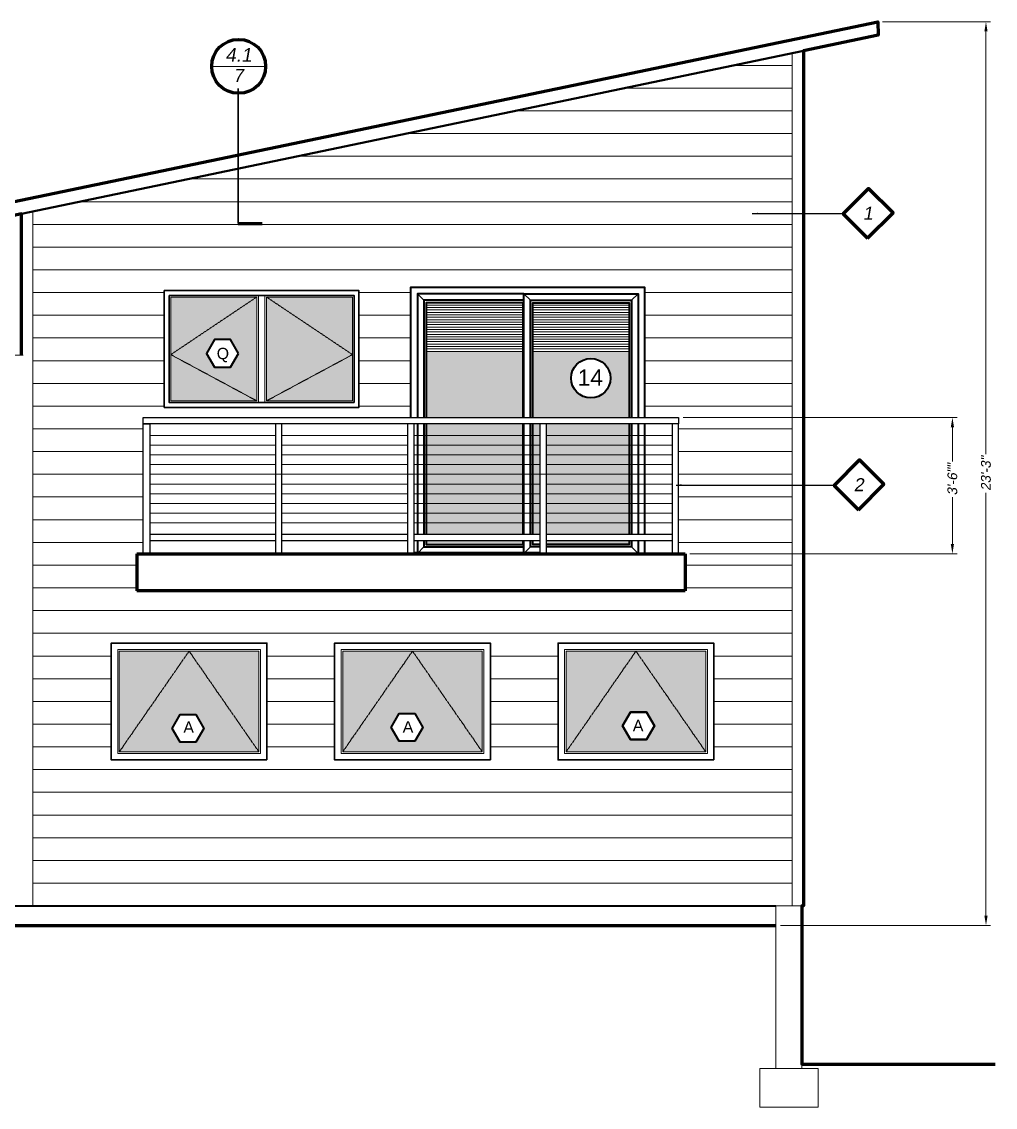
# Model space of a CAD drawing. Header units: inches. Extents: x -3905 to 10892, y 1064 to 9590.
# Drawn here: x 3151.6 to 3451.7, y 4200.8 to 4535.3 of the extents above; entities that cross this region are included whole.
import ezdxf
from ezdxf.enums import TextEntityAlignment as Align

# ---------------------------------------------------------------- set-up
doc = ezdxf.new("R2010")
doc.units = ezdxf.units.IN
doc.header["$MEASUREMENT"] = 0
doc.header["$PDMODE"] = 3
doc.linetypes.add('MYCENTER', pattern=[0.9375, 0.75, -0.0625, 0.0625, -0.0625])
doc.linetypes.add('MYHIDDEN', pattern=[0.1875, 0.125, -0.0625])
doc.layers.add('ELEVATIONS', color=40, linetype='Continuous', lineweight=0)
doc.styles.add('DS-TXT1', font='arial.ttf', dxfattribs={"oblique": 10})
doc.styles.add('DSTEXT', font='arial.ttf', dxfattribs={"oblique": 12})
doc.styles.get("Standard").update_dxf_attribs({"font": 'arial.ttf', "oblique": 10})
doc.dimstyles.new('DS-Fraction', dxfattribs={"dimtxt": 0.1, "dimasz": 0.035, "dimexe": 0.06, "dimexo": 0.06, "dimgap": 0.02, "dimtad": 0, "dimdec": 3, "dimzin": 0, "dimdsep": 46, "dimlunit": 4, "dimtxsty": 'DS-TXT1', "dimblk": 'BOXFILLED', "dimcen": -0.06, "dimclrd": 256, "dimclre": 256, "dimclrt": 256, "dimadec": 0, "dimazin": 0, "dimtfac": 1, "dimtdec": 3, "dimtmove": 1, "dimatfit": 3, "dimfxl": 1, "dimfrac": 2, "dimtolj": 1, "dimtzin": 0, "dimlwd": 0, "dimlwe": -1, "dimarcsym": 0})
doc.dimstyles.new('WeaselDims$7', dxfattribs={"dimtxt": 0.0625, "dimasz": 0.046875, "dimexe": 0.125, "dimexo": 0.125, "dimgap": 0.0625, "dimtad": 0, "dimdec": 4, "dimrnd": 0.0625, "dimzin": 0, "dimdsep": 46, "dimlunit": 4, "dimtxsty": 'DSTEXT', "dimblk": 'ARCHTICK', "dimcen": 0, "dimadec": 0, "dimazin": 0, "dimtfac": 1, "dimtdec": 4, "dimtofl": 0, "dimtmove": 1, "dimatfit": 3, "dimfxl": 1, "dimfrac": 1, "dimtolj": 1, "dimtzin": 0, "dimarcsym": 0})

# ---------------------------------------------------------------- blocks, each defined once
blk = doc.blocks.new('Detail-Blob')
at = {"color": 0, "linetype": 'Continuous', "lineweight": 18}
blk.add_line((-8.19, 6.8), (8.42, 6.8), dxfattribs=at)
at = {"color": 0, "linetype": 'Continuous', "lineweight": 35}
blk.add_line((0, 0), (0, -41.59), dxfattribs=at)
at = {"color": 0, "linetype": 'Continuous', "lineweight": 120}
blk.add_line((0, -41.59), (7.37, -41.59), dxfattribs=at)
at = {"color": 0, "linetype": 'Continuous', "lineweight": 90}
blk.add_circle((0.12, 6.8), 8.31, dxfattribs=at)
at = {"color": 0, "linetype": 'Continuous', "lineweight": 18, "oblique": 10}
for tag, height, p in [('SHEET', 4.23, (0.06, 10.31)), ('DET', 4, (-0.03, 4))]:
    blk.add_attdef(tag, text='', height=height, dxfattribs=at).set_placement(p, align=Align.MIDDLE_CENTER)
blk = doc.blocks.new('_ArchTick')
at = {"color": 0, "linetype": 'ByBlock', "lineweight": 0, "const_width": 0.15}
blk.add_lwpolyline([(-0.5, -0.5), (0.5, 0.5)], dxfattribs=at)
blk = doc.blocks.new('Material_Label')
at = {"color": 0, "linetype": 'Continuous', "lineweight": 70}
blk.add_lwpolyline([(7.51, -7.51), (15.35, 0.32), (7.84, 7.84), (0, 0)], close=True, dxfattribs=at)
at = {"linetype": 'Continuous', "lineweight": 18, "oblique": 10}
blk.add_attdef('MAT', text='', height=4, dxfattribs=at).set_placement((7.59, -1.79), align=Align.CENTER)
blk = doc.blocks.new('*D259')
at = {"layer": 'Defpoints', "color": 0, "linetype": 'Continuous', "lineweight": 5, "transparency": 16777216}
for p in [(3415.43, 4535.32), (3448.79, 4535.32), (3384.06, 4256.86)]:
    blk.add_point(p, dxfattribs=at)
at = {"layer": 'ELEVATIONS', "linetype": 'Continuous', "transparency": 16777216}
for p, q in [((3416.87, 4535.32), (3450.23, 4535.32)), ((3385.5, 4256.86), (3450.23, 4256.86))]:
    blk.add_line(p, q, dxfattribs=at)
at = {"layer": 'ELEVATIONS', "linetype": 'Continuous', "lineweight": 0, "transparency": 16777216}
for p, q in [((3448.79, 4532.32), (3448.79, 4402.02)), ((3448.79, 4259.86), (3448.79, 4390.17))]:
    blk.add_line(p, q, dxfattribs=at)
at = {"layer": 'ELEVATIONS', "linetype": 'Continuous', "lineweight": 5, "transparency": 16777216}
for points in [[(3448.29, 4532.32), (3449.29, 4532.32), (3448.79, 4535.32)], [(3448.29, 4259.86), (3449.29, 4259.86), (3448.79, 4256.86)]]:
    blk.add_solid(points, dxfattribs=at)
at = {"layer": 'ELEVATIONS', "linetype": 'Continuous', "lineweight": 5, "transparency": 16777216, "insert": (3448.79, 4396.09), "char_height": 3, "attachment_point": 5, "rotation": 90, "style": 'DS-TXT1'}
blk.add_mtext('\\A1;23\'-3"', dxfattribs=at)
blk = doc.blocks.new('*D489')
at = {"layer": 'Defpoints', "color": 0, "linetype": 'Continuous', "lineweight": 5, "transparency": 16777216}
for p in [(3354.06, 4413.36), (3356.06, 4371.36), (3438.44, 4371.36)]:
    blk.add_point(p, dxfattribs=at)
at = {"layer": 'ELEVATIONS', "linetype": 'Continuous', "transparency": 16777216}
for p, q in [((3355.5, 4413.36), (3439.88, 4413.36)), ((3357.5, 4371.36), (3439.88, 4371.36))]:
    blk.add_line(p, q, dxfattribs=at)
at = {"layer": 'ELEVATIONS', "linetype": 'Continuous', "lineweight": 0, "transparency": 16777216}
for p, q in [((3438.44, 4410.36), (3438.44, 4399.76)), ((3438.44, 4374.36), (3438.44, 4388.8))]:
    blk.add_line(p, q, dxfattribs=at)
at = {"layer": 'ELEVATIONS', "linetype": 'Continuous', "lineweight": 5, "transparency": 16777216}
for points in [[(3437.94, 4410.36), (3438.94, 4410.36), (3438.44, 4413.36)], [(3437.94, 4374.36), (3438.94, 4374.36), (3438.44, 4371.36)]]:
    blk.add_solid(points, dxfattribs=at)
at = {"layer": 'ELEVATIONS', "linetype": 'Continuous', "lineweight": 5, "transparency": 16777216, "insert": (3438.44, 4394.28), "char_height": 3, "attachment_point": 5, "rotation": 90, "style": 'DS-TXT1'}
blk.add_mtext('\\A1;3\'-6""', dxfattribs=at)

msp = doc.modelspace()

# ---------------------------------------------------------------- hatches: boundary and pattern name
at = {"layer": 'ELEVATIONS', "linetype": 'Continuous', "lineweight": 9}
h = msp.add_hatch(color=254, dxfattribs=at)
h.dxf.hatch_style = 1
h.paths.add_polyline_path([(3253.56302, 4450.48747), (3227.06302, 4450.48747), (3227.06302, 4418.48747), (3253.56302, 4418.48747)])
h.paths.add_polyline_path([(3224.06302, 4450.48747), (3197.56302, 4450.48747), (3197.56302, 4418.48747), (3224.06302, 4418.48747)])
h.paths.add_polyline_path([(3218.41324, 4433.11843), (3215.96324, 4428.87491), (3211.06324, 4428.87491), (3208.61324, 4433.11843), (3211.06324, 4437.36196), (3215.96324, 4437.36196)])
at = {"layer": 'ELEVATIONS', "linetype": 'Continuous', "lineweight": 90}
h = msp.add_hatch(color=254, dxfattribs=at)
h.dxf.hatch_style = 1
h.paths.add_polyline_path([(3306.18802, 4433.73747), (3276.31318, 4433.73747), (3276.31318, 4413.36247), (3306.18802, 4413.36247)])
h.paths.add_polyline_path([(3338.81302, 4433.73747), (3309.12568, 4433.73747), (3309.12568, 4413.36247), (3338.81302, 4413.36247)])
h.paths.add_polyline_path([(3320.91453, 4425.47061, -1), (3333.07131, 4425.47061, -1)], flags=16)
h.paths.add_polyline_path([(3306.18802, 4411.36247), (3276.31318, 4411.36247), (3276.31318, 4407.86247), (3306.18802, 4407.86247)])
h.paths.add_polyline_path([(3306.18802, 4407.86247), (3276.31318, 4407.86247), (3276.31318, 4404.86247), (3306.18802, 4404.86247)])
h.paths.add_polyline_path([(3306.18802, 4404.86247), (3276.31318, 4404.86247), (3276.31318, 4401.86247), (3306.18802, 4401.86247)])
h.paths.add_polyline_path([(3306.18802, 4401.86247), (3276.31318, 4401.86247), (3276.31318, 4398.86247), (3306.18802, 4398.86247)])
h.paths.add_polyline_path([(3306.18802, 4398.86247), (3276.31318, 4398.86247), (3276.31318, 4395.86247), (3306.18802, 4395.86247)])
h.paths.add_polyline_path([(3306.18802, 4395.86247), (3276.31318, 4395.86247), (3276.31318, 4392.86247), (3306.18802, 4392.86247)])
h.paths.add_polyline_path([(3306.18802, 4392.86247), (3276.31318, 4392.86247), (3276.31318, 4389.86247), (3306.18802, 4389.86247)])
h.paths.add_polyline_path([(3306.18802, 4389.86247), (3276.31318, 4389.86247), (3276.31318, 4386.86247), (3306.18802, 4386.86247)])
h.paths.add_polyline_path([(3306.18802, 4386.86247), (3276.31318, 4386.86247), (3276.31318, 4383.86247), (3306.18802, 4383.86247)])
h.paths.add_polyline_path([(3306.18802, 4383.86247), (3276.31318, 4383.86247), (3276.31318, 4380.86247), (3306.18802, 4380.86247)])
h.paths.add_polyline_path([(3306.18802, 4380.86247), (3276.31318, 4380.86247), (3276.31318, 4377.36247), (3306.18802, 4377.36247)])
h.paths.add_polyline_path([(3306.18802, 4375.36247), (3276.31318, 4375.36247), (3276.31318, 4374.23747), (3306.18802, 4374.23747)])
h.paths.add_polyline_path([(3338.81302, 4411.36247), (3313.31302, 4411.36247), (3313.31302, 4407.86247), (3338.81302, 4407.86247)])
h.paths.add_polyline_path([(3338.81302, 4407.86247), (3313.31302, 4407.86247), (3313.31302, 4404.86247), (3338.81302, 4404.86247)])
h.paths.add_polyline_path([(3338.81302, 4404.86247), (3313.31302, 4404.86247), (3313.31302, 4401.86247), (3338.81302, 4401.86247)])
h.paths.add_polyline_path([(3338.81302, 4401.86247), (3313.31302, 4401.86247), (3313.31302, 4398.86247), (3338.81302, 4398.86247)])
h.paths.add_polyline_path([(3338.81302, 4398.86247), (3313.31302, 4398.86247), (3313.31302, 4395.86247), (3338.81302, 4395.86247)])
h.paths.add_polyline_path([(3338.81302, 4395.86247), (3313.31302, 4395.86247), (3313.31302, 4392.86247), (3338.81302, 4392.86247)])
h.paths.add_polyline_path([(3338.81302, 4392.86247), (3313.31302, 4392.86247), (3313.31302, 4389.86247), (3338.81302, 4389.86247)])
h.paths.add_polyline_path([(3338.81302, 4389.86247), (3313.31302, 4389.86247), (3313.31302, 4386.86247), (3338.81302, 4386.86247)])
h.paths.add_polyline_path([(3338.81302, 4386.86247), (3313.31302, 4386.86247), (3313.31302, 4383.86247), (3338.81302, 4383.86247)])
h.paths.add_polyline_path([(3338.81302, 4383.86247), (3313.31302, 4383.86247), (3313.31302, 4380.86247), (3338.81302, 4380.86247)])
h.paths.add_polyline_path([(3338.81302, 4380.86247), (3313.31302, 4380.86247), (3313.31302, 4377.36247), (3338.81302, 4377.36247)])
h.paths.add_polyline_path([(3338.81302, 4375.36247), (3313.31302, 4375.36247), (3313.31302, 4374.23747), (3338.81302, 4374.23747)])
h.paths.add_polyline_path([(3311.31302, 4411.36247), (3309.12568, 4411.36247), (3309.12568, 4407.86247), (3311.31302, 4407.86247)])
h.paths.add_polyline_path([(3311.31302, 4407.86247), (3309.12568, 4407.86247), (3309.12568, 4404.86247), (3311.31302, 4404.86247)])
h.paths.add_polyline_path([(3311.31302, 4404.86247), (3309.12568, 4404.86247), (3309.12568, 4401.86247), (3311.31302, 4401.86247)])
h.paths.add_polyline_path([(3311.31302, 4401.86247), (3309.12568, 4401.86247), (3309.12568, 4398.86247), (3311.31302, 4398.86247)])
h.paths.add_polyline_path([(3311.31302, 4398.86247), (3309.12568, 4398.86247), (3309.12568, 4395.86247), (3311.31302, 4395.86247)])
h.paths.add_polyline_path([(3311.31302, 4395.86247), (3309.12568, 4395.86247), (3309.12568, 4392.86247), (3311.31302, 4392.86247)])
h.paths.add_polyline_path([(3311.31302, 4392.86247), (3309.12568, 4392.86247), (3309.12568, 4389.86247), (3311.31302, 4389.86247)])
h.paths.add_polyline_path([(3311.31302, 4389.86247), (3309.12568, 4389.86247), (3309.12568, 4386.86247), (3311.31302, 4386.86247)])
h.paths.add_polyline_path([(3311.31302, 4386.86247), (3309.12568, 4386.86247), (3309.12568, 4383.86247), (3311.31302, 4383.86247)])
h.paths.add_polyline_path([(3311.31302, 4383.86247), (3309.12568, 4383.86247), (3309.12568, 4380.86247), (3311.31302, 4380.86247)])
h.paths.add_polyline_path([(3311.31302, 4380.86247), (3309.12568, 4380.86247), (3309.12568, 4377.36247), (3311.31302, 4377.36247)])
h.paths.add_polyline_path([(3321.71547, 4421.90365), (3331.99514, 4421.90365), (3331.99514, 4429.43435), (3321.71547, 4429.43435)], flags=24)
at = {"layer": 'ELEVATIONS', "linetype": 'Continuous', "lineweight": 18}
h = msp.add_hatch(color=254, dxfattribs=at)
h.dxf.hatch_style = 1
h.paths.add_polyline_path([(3224.70588, 4341.36247), (3181.70588, 4341.36247), (3181.70588, 4310.36247), (3224.70588, 4310.36247)])
h.paths.add_polyline_path([(3205.31207, 4321.8102), (3207.76207, 4317.56667), (3205.31207, 4313.32315), (3200.41207, 4313.32315), (3197.96207, 4317.56667), (3200.41207, 4321.8102)], flags=16)
h.paths.add_polyline_path([(3200.54075, 4315.22782), (3205.88147, 4315.22782), (3205.88147, 4320.65688), (3200.54075, 4320.65688)], flags=8)
h = msp.add_hatch(color=254, dxfattribs=at)
h.dxf.hatch_style = 1
h.paths.add_polyline_path([(3293.56302, 4341.36247), (3250.56302, 4341.36247), (3250.56302, 4310.36247), (3293.56302, 4310.36247)])
h.paths.add_polyline_path([(3267.9153, 4322.11723), (3272.8153, 4322.11723), (3275.2653, 4317.87371), (3272.8153, 4313.63018), (3267.9153, 4313.63018), (3265.4653, 4317.87371)], flags=16)
h.paths.add_polyline_path([(3268.16699, 4315.40826), (3273.17825, 4315.40826), (3273.17825, 4320.65826), (3268.16699, 4320.65826)], flags=8)
h = msp.add_hatch(color=254, dxfattribs=at)
h.dxf.hatch_style = 1
h.paths.add_polyline_path([(3362.42016, 4341.36247), (3319.42016, 4341.36247), (3319.42016, 4310.36247), (3362.42016, 4310.36247)])
h.paths.add_polyline_path([(3339.27369, 4322.57947), (3344.17369, 4322.57947), (3346.62369, 4318.33595), (3344.17369, 4314.09242), (3339.27369, 4314.09242), (3336.82369, 4318.33595)], flags=16)
h.paths.add_polyline_path([(3339.07275, 4315.82485), (3344.09833, 4315.82485), (3344.09833, 4321.07485), (3339.07275, 4321.07485)], flags=8)

# ---------------------------------------------------------------- linework, layer by layer
at = {"layer": 'ELEVATIONS', "linetype": 'Continuous', "lineweight": 0}
for p, q in [((3128.56749, 4475.55996), (3415.43108, 4535.32321)), ((3392.56302, 4270.57609), (3392.56302, 4526.34546)), ((2884.06302, 4432.57419), (3152.06302, 4432.57419)), ((3311.31302, 4371.86247), (3272.56302, 4371.86247)), ((3392.56302, 4262.86247), (3392.56302, 4270.57609)), ((3392.56302, 4270.57609), (3392.56302, 4262.86247)), ((3392.06302, 4262.86247), (3392.06302, 4255.63493)), ((3392.06302, 4214.11247), (3451.65912, 4214.11247))]:
    msp.add_line(p, q, dxfattribs=at)
at = {"layer": 'ELEVATIONS', "linetype": 'Continuous', "lineweight": 50}
msp.add_line((3151.56302, 4476.13713), (3392.56302, 4526.34546), dxfattribs=at)
at = {"layer": 'ELEVATIONS', "linetype": 'Continuous', "lineweight": 18}
for p, q in [((3389.06302, 4525.6163), (3389.06302, 4262.86247)), ((3155.06302, 4476.8663), (3155.06302, 4262.86247))]:
    msp.add_line(p, q, dxfattribs=at)
at = {"layer": 'ELEVATIONS', "lineweight": 5}
for p, q in [((3371.04466, 4521.86247), (3389.06302, 4521.86247)), ((3337.44466, 4514.86247), (3389.06302, 4514.86247)), ((3303.84466, 4507.86247), (3389.06302, 4507.86247)), ((3270.24466, 4500.86247), (3389.06302, 4500.86247)), ((3236.64466, 4493.86247), (3389.06302, 4493.86247)), ((3203.04466, 4486.86247), (3389.06302, 4486.86247)), ((3169.44466, 4479.86247), (3389.06302, 4479.86247)), ((3155.06302, 4472.86247), (3389.06302, 4472.86247)), ((3155.06302, 4465.86247), (3389.06302, 4465.86247)), ((3155.06302, 4458.86247), (3389.06302, 4458.86247)), ((3155.06302, 4451.86247), (3195.56302, 4451.86247)), ((3255.56302, 4451.86247), (3271.56318, 4451.86247)), ((3343.56302, 4451.86247), (3389.06302, 4451.86247)), ((3155.06302, 4444.86247), (3195.56302, 4444.86247)), ((3255.56302, 4444.86247), (3271.56318, 4444.86247)), ((3343.56302, 4444.86247), (3389.06302, 4444.86247)), ((3155.06302, 4437.86247), (3195.56302, 4437.86247)), ((3255.56302, 4437.86247), (3271.56318, 4437.86247)), ((3343.56302, 4437.86247), (3389.06302, 4437.86247)), ((3155.06302, 4430.86247), (3195.56302, 4430.86247)), ((3255.56302, 4430.86247), (3271.56318, 4430.86247)), ((3343.56302, 4430.86247), (3389.06302, 4430.86247)), ((3155.06302, 4423.86247), (3195.56302, 4423.86247)), ((3255.56302, 4423.86247), (3271.56318, 4423.86247)), ((3343.56302, 4423.86247), (3389.06302, 4423.86247)), ((3155.06302, 4416.86247), (3195.56302, 4416.86247)), ((3255.56302, 4416.86247), (3271.56318, 4416.86247)), ((3343.56302, 4416.86247), (3389.06302, 4416.86247)), ((3155.06302, 4409.86247), (3189.06302, 4409.86247)), ((3354.06302, 4409.86247), (3389.06302, 4409.86247)), ((3155.06302, 4402.86247), (3189.06302, 4402.86247)), ((3354.06302, 4402.86247), (3389.06302, 4402.86247)), ((3155.06302, 4395.86247), (3189.06302, 4395.86247)), ((3191.06302, 4395.86247), (3352.06302, 4395.86247)), ((3354.06302, 4395.86247), (3389.06302, 4395.86247)), ((3155.06302, 4388.86247), (3189.06302, 4388.86247)), ((3354.06302, 4388.86247), (3389.06302, 4388.86247)), ((3155.06302, 4381.86247), (3189.06302, 4381.86247)), ((3354.06302, 4381.86247), (3389.06302, 4381.86247)), ((3155.06302, 4374.86247), (3189.06302, 4374.86247)), ((3354.06302, 4374.86247), (3389.06302, 4374.86247)), ((3155.06302, 4367.86247), (3187.06302, 4367.86247)), ((3356.06302, 4367.86247), (3389.06302, 4367.86247)), ((3155.06302, 4360.86247), (3187.06302, 4360.86247)), ((3356.06302, 4360.86247), (3389.06302, 4360.86247)), ((3155.06302, 4353.86247), (3389.06302, 4353.86247)), ((3155.06302, 4346.86247), (3389.06302, 4346.86247)), ((3155.06302, 4339.86247), (3179.20588, 4339.86247)), ((3227.20588, 4339.86247), (3248.06302, 4339.86247)), ((3296.06302, 4339.86247), (3316.92016, 4339.86247)), ((3364.92016, 4339.86247), (3389.06302, 4339.86247)), ((3155.06302, 4332.86247), (3179.20588, 4332.86247)), ((3227.20588, 4332.86247), (3248.06302, 4332.86247)), ((3296.06302, 4332.86247), (3316.92016, 4332.86247)), ((3364.92016, 4332.86247), (3389.06302, 4332.86247)), ((3155.06302, 4325.86247), (3179.20588, 4325.86247)), ((3227.20588, 4325.86247), (3248.06302, 4325.86247)), ((3296.06302, 4325.86247), (3316.92016, 4325.86247)), ((3364.92016, 4325.86247), (3389.06302, 4325.86247)), ((3155.06302, 4318.86247), (3179.20588, 4318.86247)), ((3227.20588, 4318.86247), (3248.06302, 4318.86247)), ((3296.06302, 4318.86247), (3316.92016, 4318.86247)), ((3364.92016, 4318.86247), (3389.06302, 4318.86247)), ((3155.06302, 4311.86247), (3179.20588, 4311.86247)), ((3227.20588, 4311.86247), (3248.06302, 4311.86247)), ((3296.06302, 4311.86247), (3316.92016, 4311.86247)), ((3364.92016, 4311.86247), (3389.06302, 4311.86247)), ((3155.06302, 4304.86247), (3389.06302, 4304.86247)), ((3155.06302, 4297.86247), (3389.06302, 4297.86247)), ((3155.06302, 4290.86247), (3389.06302, 4290.86247)), ((3155.06302, 4283.86247), (3389.06302, 4283.86247)), ((3155.06302, 4276.86247), (3389.06302, 4276.86247)), ((3155.06302, 4269.86247), (3389.06302, 4269.86247))]:
    msp.add_line(p, q, dxfattribs=at)
at = {"layer": 'ELEVATIONS', "linetype": 'Continuous', "lineweight": 9}
for p, q in [((3343.56302, 4453.48747), (3271.56302, 4453.48747)), ((3271.56302, 4453.48747), (3343.56302, 4453.48747)), ((3271.56302, 4453.48747), (3343.56302, 4453.48747)), ((3343.56302, 4453.48747), (3343.56302, 4418.94259)), ((3255.56302, 4452.48747), (3195.56302, 4452.48747)), ((3179.20588, 4343.86247), (3179.20588, 4307.86247)), ((3179.20588, 4343.86247), (3227.20588, 4343.86247)), ((3179.20588, 4343.86247), (3179.20588, 4307.86247)), ((3179.20588, 4343.86247), (3227.20588, 4343.86247)), ((3227.20588, 4343.86247), (3227.20588, 4307.86247)), ((3227.20588, 4343.86247), (3227.20588, 4307.86247)), ((3248.06302, 4343.86247), (3248.06302, 4307.86247)), ((3248.06302, 4343.86247), (3296.06302, 4343.86247)), ((3248.06302, 4343.86247), (3248.06302, 4307.86247)), ((3248.06302, 4343.86247), (3296.06302, 4343.86247)), ((3296.06302, 4343.86247), (3296.06302, 4307.86247)), ((3296.06302, 4343.86247), (3296.06302, 4307.86247)), ((3316.92016, 4343.86247), (3316.92016, 4307.86247)), ((3316.92016, 4343.86247), (3364.92016, 4343.86247)), ((3364.92016, 4343.86247), (3364.92016, 4307.86247)), ((3179.20588, 4307.86247), (3227.20588, 4307.86247)), ((3179.20588, 4307.86247), (3227.20588, 4307.86247)), ((3248.06302, 4307.86247), (3296.06302, 4307.86247)), ((3248.06302, 4307.86247), (3296.06302, 4307.86247)), ((3316.92016, 4307.86247), (3364.92016, 4307.86247))]:
    msp.add_line(p, q, dxfattribs=at)
at = {"layer": 'ELEVATIONS', "linetype": 'MYHIDDEN', "lineweight": 0}
for p, q in [((3224.06302, 4450.48747), (3197.56302, 4432.73747)), ((3227.06302, 4450.48747), (3253.56302, 4432.73747)), ((3197.56302, 4432.73747), (3224.06302, 4418.48747)), ((3253.56302, 4432.73747), (3227.06302, 4418.48747))]:
    msp.add_line(p, q, dxfattribs=at)
at = {"layer": 'ELEVATIONS', "lineweight": 0}
for p, q in [((3224.56302, 4450.98747), (3224.56302, 4417.98747)), ((3226.56302, 4450.98747), (3226.56302, 4417.98747))]:
    msp.add_line(p, q, dxfattribs=at)
at = {"layer": 'ELEVATIONS', "linetype": 'Continuous', "lineweight": 5}
for p, q in [((3273.56318, 4451.48747), (3275.56318, 4449.48747)), ((3306.37568, 4451.48747), (3308.37568, 4449.48747)), ((3339.56302, 4449.48747), (3341.56302, 4451.48747)), ((3276.31318, 4448.73747), (3306.18802, 4448.73747)), ((3276.31318, 4447.98747), (3306.18802, 4447.98747)), ((3276.31318, 4447.23747), (3306.18802, 4447.23747)), ((3276.31318, 4446.48747), (3306.18802, 4446.48747)), ((3338.81302, 4448.73747), (3309.12568, 4448.73747)), ((3338.81302, 4447.98747), (3309.12568, 4447.98747)), ((3338.81302, 4447.23747), (3309.12568, 4447.23747)), ((3338.81302, 4446.48747), (3309.12568, 4446.48747)), ((3276.31318, 4445.73747), (3306.18802, 4445.73747)), ((3276.31318, 4444.98747), (3306.18802, 4444.98747)), ((3276.31318, 4444.23747), (3306.18802, 4444.23747)), ((3276.31318, 4443.48747), (3306.18802, 4443.48747)), ((3276.31318, 4442.73747), (3306.18802, 4442.73747)), ((3338.81302, 4445.73747), (3309.12568, 4445.73747)), ((3338.81302, 4444.98747), (3309.12568, 4444.98747)), ((3338.81302, 4444.23747), (3309.12568, 4444.23747)), ((3338.81302, 4443.48747), (3309.12568, 4443.48747)), ((3338.81302, 4442.73747), (3309.12568, 4442.73747)), ((3276.31318, 4441.98747), (3306.18802, 4441.98747)), ((3276.31318, 4441.23747), (3306.18802, 4441.23747)), ((3276.31318, 4440.48747), (3306.18802, 4440.48747)), ((3276.31318, 4439.73747), (3306.18802, 4439.73747)), ((3338.81302, 4441.98747), (3309.12568, 4441.98747)), ((3338.81302, 4441.23747), (3309.12568, 4441.23747)), ((3338.81302, 4440.48747), (3309.12568, 4440.48747)), ((3338.81302, 4439.73747), (3309.12568, 4439.73747)), ((3276.31318, 4438.98747), (3306.18802, 4438.98747)), ((3276.31318, 4438.23747), (3306.18802, 4438.23747)), ((3276.31318, 4437.48747), (3306.18802, 4437.48747)), ((3276.31318, 4436.73747), (3306.18802, 4436.73747)), ((3276.31318, 4435.98747), (3306.18802, 4435.98747)), ((3338.81302, 4438.98747), (3309.12568, 4438.98747)), ((3338.81302, 4438.23747), (3309.12568, 4438.23747)), ((3338.81302, 4437.48747), (3309.12568, 4437.48747)), ((3338.81302, 4436.73747), (3309.12568, 4436.73747)), ((3338.81302, 4435.98747), (3309.12568, 4435.98747)), ((3276.31318, 4435.23747), (3306.18802, 4435.23747)), ((3276.31318, 4434.48747), (3306.18802, 4434.48747)), ((3276.31318, 4433.73747), (3306.18802, 4433.73747)), ((3338.81302, 4435.23747), (3309.12568, 4435.23747)), ((3338.81302, 4434.48747), (3309.12568, 4434.48747)), ((3338.81302, 4433.73747), (3309.12568, 4433.73747)), ((3275.56318, 4373.48747), (3273.56318, 4371.48747)), ((3308.37568, 4373.48747), (3306.37568, 4371.48747)), ((3339.56302, 4373.48747), (3341.56302, 4371.48747))]:
    msp.add_line(p, q, dxfattribs=at)
at = {"layer": 'ELEVATIONS', "linetype": 'Continuous', "lineweight": 15}
for p, q in [((3191.06302, 4407.86247), (3229.81302, 4407.86247)), ((3231.81302, 4407.86247), (3270.56302, 4407.86247)), ((3272.56302, 4407.86247), (3311.31302, 4407.86247)), ((3313.31302, 4407.86247), (3352.06302, 4407.86247)), ((3191.06302, 4404.86247), (3229.81302, 4404.86247)), ((3231.81302, 4404.86247), (3270.56302, 4404.86247)), ((3272.56302, 4404.86247), (3311.31302, 4404.86247)), ((3313.31302, 4404.86247), (3352.06302, 4404.86247)), ((3191.06302, 4401.86247), (3229.81302, 4401.86247)), ((3231.81302, 4401.86247), (3270.56302, 4401.86247)), ((3272.56302, 4401.86247), (3311.31302, 4401.86247)), ((3313.31302, 4401.86247), (3352.06302, 4401.86247)), ((3191.06302, 4398.86247), (3229.81302, 4398.86247)), ((3191.06302, 4395.86247), (3229.81302, 4395.86247)), ((3231.81302, 4398.86247), (3270.56302, 4398.86247)), ((3231.81302, 4395.86247), (3270.56302, 4395.86247)), ((3272.56302, 4398.86247), (3311.31302, 4398.86247)), ((3272.56302, 4395.86247), (3311.31302, 4395.86247)), ((3313.31302, 4398.86247), (3352.06302, 4398.86247)), ((3313.31302, 4395.86247), (3352.06302, 4395.86247)), ((3191.06302, 4392.86247), (3229.81302, 4392.86247)), ((3231.81302, 4392.86247), (3270.56302, 4392.86247)), ((3272.56302, 4392.86247), (3311.31302, 4392.86247)), ((3313.31302, 4392.86247), (3352.06302, 4392.86247)), ((3191.06302, 4389.86247), (3229.81302, 4389.86247)), ((3231.81302, 4389.86247), (3270.56302, 4389.86247)), ((3272.56302, 4389.86247), (3311.31302, 4389.86247)), ((3313.31302, 4389.86247), (3352.06302, 4389.86247)), ((3191.06302, 4386.86247), (3229.81302, 4386.86247)), ((3231.81302, 4386.86247), (3270.56302, 4386.86247)), ((3272.56302, 4386.86247), (3311.31302, 4386.86247)), ((3313.31302, 4386.86247), (3352.06302, 4386.86247)), ((3191.06302, 4383.86247), (3229.81302, 4383.86247)), ((3231.81302, 4383.86247), (3270.56302, 4383.86247)), ((3272.56302, 4383.86247), (3311.31302, 4383.86247)), ((3313.31302, 4383.86247), (3352.06302, 4383.86247)), ((3191.06302, 4380.86247), (3229.81302, 4380.86247)), ((3231.81302, 4380.86247), (3270.56302, 4380.86247)), ((3272.56302, 4380.86247), (3311.31302, 4380.86247)), ((3313.31302, 4380.86247), (3352.06302, 4380.86247))]:
    msp.add_line(p, q, dxfattribs=at)
at = {"layer": 'ELEVATIONS', "lineweight": 25}
for p, q in [((3191.06302, 4377.36247), (3229.81302, 4377.36247)), ((3229.81302, 4375.36247), (3191.06302, 4375.36247))]:
    msp.add_line(p, q, dxfattribs=at)
at = {"layer": 'ELEVATIONS', "linetype": 'Continuous', "lineweight": 70}
for p, q in [((3187.06302, 4371.36247), (3187.06302, 4359.98747)), ((3187.06302, 4371.36247), (3356.06302, 4371.36247)), ((3356.06302, 4371.36247), (3356.06302, 4359.98747))]:
    msp.add_line(p, q, dxfattribs=at)
at = {"layer": 'ELEVATIONS', "linetype": 'Continuous', "lineweight": 90}
for p, q in [((3356.06302, 4359.98747), (3187.06302, 4359.98747)), ((2584.06302, 4256.86247), (3384.06302, 4256.86247))]:
    msp.add_line(p, q, dxfattribs=at)
at = {"layer": 'ELEVATIONS', "linetype": 'MYCENTER', "lineweight": 5}
for p, q in [((3203.20588, 4341.36247), (3181.70588, 4310.36247)), ((3203.20588, 4341.36247), (3224.70588, 4310.36247)), ((3272.06302, 4341.36247), (3250.56302, 4310.36247)), ((3272.06302, 4341.36247), (3293.56302, 4310.36247)), ((3340.92016, 4341.36247), (3319.42016, 4310.36247)), ((3340.92016, 4341.36247), (3362.42016, 4310.36247))]:
    msp.add_line(p, q, dxfattribs=at)
at = {"layer": 'ELEVATIONS', "lineweight": 40}
msp.add_line((3096.06302, 4262.86247), (3384.06302, 4262.86247), dxfattribs=at)
at = {"layer": 'ELEVATIONS', "linetype": 'Continuous', "lineweight": 90}
msp.add_lwpolyline([(3151.56302, 4432.57419), (3151.56302, 4476.13713), (3130.06749, 4471.42154), (3128.56749, 4471.42154), (3128.56749, 4475.55996), (3415.43108, 4535.32321), (3415.55855, 4531.1362), (3392.56302, 4526.34546), (3392.56302, 4262.86247), (3392.06302, 4262.86247), (3392.06302, 4214.11247), (3451.65912, 4214.11247)], dxfattribs=at)
at = {"layer": 'ELEVATIONS', "linetype": 'Continuous', "lineweight": 40}
for points in [[(3271.56318, 4413.36247), (3271.56318, 4453.48747), (3343.56302, 4453.48747), (3343.56302, 4413.36247)], [(3306.37568, 4413.36247), (3306.37568, 4451.48747), (3273.56318, 4451.48747), (3273.56318, 4413.36247)], [(3306.37568, 4413.36247), (3306.37568, 4449.48747), (3275.56318, 4449.48747), (3275.56318, 4413.36247)], [(3306.37568, 4413.36247), (3306.37568, 4451.48747), (3341.56302, 4451.48747), (3341.56302, 4413.36247)], [(3308.37568, 4413.36247), (3308.37568, 4449.48747), (3339.56302, 4449.48747), (3339.56302, 4413.36247)], [(3306.18802, 4413.36247), (3306.18802, 4448.73747), (3276.31318, 4448.73747), (3276.31318, 4413.36247)], [(3309.12568, 4413.36247), (3309.12568, 4448.73747), (3338.81302, 4448.73747), (3338.81302, 4413.36247)], [(3273.56318, 4411.36247), (3273.56318, 4377.36247)], [(3275.56318, 4411.36247), (3275.56318, 4377.36247)], [(3276.31318, 4411.36247), (3276.31318, 4377.36247)], [(3306.18802, 4377.36247), (3306.18802, 4411.36247)], [(3306.37568, 4377.36247), (3306.37568, 4411.36247)], [(3306.37568, 4377.36247), (3306.37568, 4411.36247)], [(3306.37568, 4377.36247), (3306.37568, 4411.36247)], [(3308.37568, 4377.36247), (3308.37568, 4411.36247)], [(3309.12568, 4377.36247), (3309.12568, 4411.36247)], [(3338.81302, 4411.36247), (3338.81302, 4377.36247)], [(3339.56302, 4411.36247), (3339.56302, 4377.36247)], [(3341.56302, 4411.36247), (3341.56302, 4377.36247)], [(3343.56302, 4411.36247), (3343.56302, 4377.36247)], [(3343.56302, 4375.36247), (3343.56302, 4371.48747), (3272.56302, 4371.48747)], [(3273.56318, 4375.36247), (3273.56318, 4371.48747), (3306.37568, 4371.48747), (3306.37568, 4375.36247)], [(3275.56318, 4375.36247), (3275.56318, 4373.48747), (3306.37568, 4373.48747), (3306.37568, 4375.36247)], [(3276.31318, 4375.36247), (3276.31318, 4374.23747), (3306.18802, 4374.23747), (3306.18802, 4375.36247)], [(3341.56302, 4375.36247), (3341.56302, 4371.48747), (3306.37568, 4371.48747), (3306.37568, 4375.36247)], [(3311.31302, 4373.48747), (3308.37568, 4373.48747), (3308.37568, 4375.36247)], [(3311.31302, 4374.23747), (3309.12568, 4374.23747), (3309.12568, 4375.36247)], [(3339.56302, 4375.36247), (3339.56302, 4373.48747), (3313.31302, 4373.48747)], [(3338.81302, 4375.36247), (3338.81302, 4374.23747), (3313.31302, 4374.23747)]]:
    msp.add_lwpolyline(points, dxfattribs=at)
at = {"layer": 'ELEVATIONS', "lineweight": 35}
for points in [[(3195.56302, 4452.48747), (3255.56302, 4452.48747), (3255.56302, 4416.48747), (3195.56302, 4416.48747)], [(3197.06302, 4450.98747), (3254.06302, 4450.98747), (3254.06302, 4417.98747), (3197.06302, 4417.98747)]]:
    msp.add_lwpolyline(points, close=True, dxfattribs=at)
at = {"layer": 'ELEVATIONS', "lineweight": 0}
for points in [[(3197.56302, 4450.48747), (3224.06302, 4450.48747), (3224.06302, 4418.48747), (3197.56302, 4418.48747)], [(3253.56302, 4450.48747), (3227.06302, 4450.48747), (3227.06302, 4418.48747), (3253.56302, 4418.48747)], [(3392.06302, 4262.86247), (3384.06302, 4262.86247), (3384.06302, 4212.79997), (3392.06302, 4212.79997)], [(3397.06302, 4212.79997), (3379.06302, 4212.79997), (3379.06302, 4200.79997), (3397.06302, 4200.79997)]]:
    msp.add_lwpolyline(points, close=True, dxfattribs=at)
at = {"layer": 'ELEVATIONS', "lineweight": 40}
for points in [[(3218.41324, 4433.11843), (3215.96324, 4437.36196), (3211.06324, 4437.36196), (3208.61324, 4433.11843), (3211.06324, 4428.87491), (3215.96324, 4428.87491)], [(3265.4653, 4317.87371), (3267.9153, 4322.11723), (3272.8153, 4322.11723), (3275.2653, 4317.87371), (3272.8153, 4313.63018), (3267.9153, 4313.63018)], [(3336.82369, 4318.33595), (3339.27369, 4322.57947), (3344.17369, 4322.57947), (3346.62369, 4318.33595), (3344.17369, 4314.09242), (3339.27369, 4314.09242)], [(3336.82369, 4318.33595), (3339.27369, 4314.09242), (3344.17369, 4314.09242), (3346.62369, 4318.33595), (3344.17369, 4322.57947), (3339.27369, 4322.57947)], [(3197.96207, 4317.56667), (3200.41207, 4321.8102), (3205.31207, 4321.8102), (3207.76207, 4317.56667), (3205.31207, 4313.32315), (3200.41207, 4313.32315)]]:
    msp.add_lwpolyline(points, close=True, dxfattribs=at)
at = {"layer": 'ELEVATIONS', "lineweight": 25}
for points in [[(3189.06302, 4411.36247), (3189.06302, 4413.36247), (3354.06302, 4413.36247), (3354.06302, 4411.36247)], [(3189.06302, 4411.36247), (3191.06302, 4411.36247), (3191.06302, 4371.36247), (3189.06302, 4371.36247)], [(3231.81302, 4411.36247), (3229.81302, 4411.36247), (3229.81302, 4371.36247), (3231.81302, 4371.36247)], [(3272.56302, 4411.36247), (3270.56302, 4411.36247), (3270.56302, 4371.36247), (3272.56302, 4371.36247)], [(3313.31302, 4411.36247), (3311.31302, 4411.36247), (3311.31302, 4371.36247), (3313.31302, 4371.36247)], [(3354.06302, 4411.36247), (3352.06302, 4411.36247), (3352.06302, 4371.36247), (3354.06302, 4371.36247)]]:
    msp.add_lwpolyline(points, close=True, dxfattribs=at)
for points in [[(3231.81302, 4377.36247), (3270.56302, 4377.36247)], [(3272.56302, 4377.36247), (3311.31302, 4377.36247)], [(3313.31302, 4377.36247), (3352.06302, 4377.36247)], [(3270.56302, 4375.36247), (3231.81302, 4375.36247)], [(3311.31302, 4375.36247), (3272.56302, 4375.36247)], [(3352.06302, 4375.36247), (3313.31302, 4375.36247)]]:
    msp.add_lwpolyline(points, dxfattribs=at)
at = {"layer": 'ELEVATIONS', "linetype": 'Continuous', "lineweight": 35}
for points in [[(3227.20588, 4307.86247), (3179.20588, 4307.86247), (3179.20588, 4343.86247), (3227.20588, 4343.86247)], [(3296.06302, 4307.86247), (3248.06302, 4307.86247), (3248.06302, 4343.86247), (3296.06302, 4343.86247)], [(3364.92016, 4307.86247), (3316.92016, 4307.86247), (3316.92016, 4343.86247), (3364.92016, 4343.86247)]]:
    msp.add_lwpolyline(points, close=True, dxfattribs=at)
at = {"layer": 'ELEVATIONS', "linetype": 'Continuous', "lineweight": 5}
for points in [[(3225.20588, 4309.86247), (3181.20588, 4309.86247), (3181.20588, 4341.86247), (3225.20588, 4341.86247)], [(3224.70588, 4310.36247), (3181.70588, 4310.36247), (3181.70588, 4341.36247), (3224.70588, 4341.36247)], [(3294.06302, 4309.86247), (3250.06302, 4309.86247), (3250.06302, 4341.86247), (3294.06302, 4341.86247)], [(3293.56302, 4310.36247), (3250.56302, 4310.36247), (3250.56302, 4341.36247), (3293.56302, 4341.36247)], [(3362.92016, 4309.86247), (3318.92016, 4309.86247), (3318.92016, 4341.86247), (3362.92016, 4341.86247)], [(3362.42016, 4310.36247), (3319.42016, 4310.36247), (3319.42016, 4341.36247), (3362.42016, 4341.36247)]]:
    msp.add_lwpolyline(points, close=True, dxfattribs=at)
at = {"layer": 'ELEVATIONS', "lineweight": 40}
msp.add_circle((3326.99292, 4425.47061), 6.07839, dxfattribs=at)

# ---------------------------------------------------------------- block references
at = {"layer": 'ELEVATIONS', "linetype": 'Continuous', "lineweight": 18}
ref = msp.add_blockref('Detail-Blob', (3218.36899, 4514.76301), dxfattribs=at)
ref.add_attrib('SHEET', '4.1', dxfattribs={"layer": '0', "linetype": 'Continuous', "lineweight": 18, "height": 4.226562, "oblique": 10}).set_placement((3218.42515, 4525.07596), align=Align.MIDDLE_CENTER)
ref.add_attrib('DET', '7', dxfattribs={"layer": '0', "linetype": 'Continuous', "lineweight": 18, "height": 4, "oblique": 10}).set_placement((3218.34313, 4518.76089), align=Align.MIDDLE_CENTER)
for p, values in [((3404.79074, 4476.09316), {'MAT': '1'}), ((3401.96437, 4392.4455), {'MAT': '2'})]:
    msp.add_blockref('Material_Label', p, dxfattribs=at).add_auto_attribs(values)

# ---------------------------------------------------------------- texts
at = {"layer": 'ELEVATIONS', "lineweight": 0}
for s, height, p in [('Q', 3.5, (3211.71972, 4431.32491)), ('14', 5, (3322.97058, 4423.15877)), ('A', 3.5, (3201.44559, 4316.19235)), ('A', 3.5, (3269.04199, 4316.28326)), ('A', 3.5, (3339.95491, 4316.69985))]:
    msp.add_text(s, height=height, dxfattribs=at).set_placement(p)

# ---------------------------------------------------------------- dimensions: what is measured, and where the dimension line sits
at = {"layer": 'ELEVATIONS', "linetype": 'Continuous', "lineweight": 5}
dim = msp.add_linear_dim(base=(3448.78823, 4535.32321), p1=(3384.06302, 4256.86247), p2=(3415.43108, 4535.32321), angle=90, text='23\'-3"', dimstyle='DS-Fraction', override={"dimscale": 24, "dimtxt": 0.125, "dimasz": 0.125, "dimpost": '"', "dimsah": 1}, dxfattribs=at)
dim.commit()
dim.dimension.update_dxf_attribs({"geometry": '*D259', "text_midpoint": (3448.78823, 4396.09284)})
dim = msp.add_linear_dim(base=(3438.44427, 4371.36247), p1=(3354.06302, 4413.36247), p2=(3356.06302, 4371.36247), angle=90, dimstyle='DS-Fraction', override={"dimscale": 24, "dimtxt": 0.125, "dimasz": 0.125, "dimpost": '"', "dimsah": 1}, dxfattribs=at)
dim.commit()
dim.dimension.update_dxf_attribs({"geometry": '*D489', "text_midpoint": (3438.44427, 4394.28439), "dimtype": 160})

# ---------------------------------------------------------------- leaders
at = {"layer": 'ELEVATIONS', "linetype": 'Continuous', "lineweight": 18, "path_type": 1}
for points in [[(3376.77679, 4476.18618), (3404.88381, 4476.18618)], [(3353.3127, 4392.53852), (3402.05744, 4392.53852)]]:
    msp.add_leader(points, dimstyle='WeaselDims$7', override={"dimscale": 36, "dimgap": 0.0625, "dimtad": 0}, dxfattribs=at)

doc.saveas('drawing.dxf')
